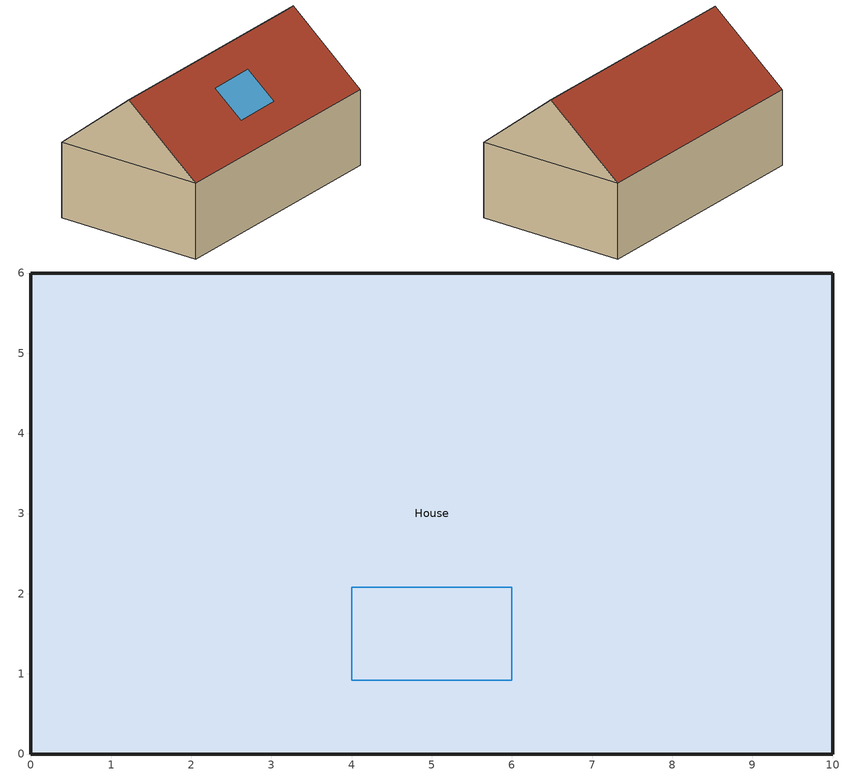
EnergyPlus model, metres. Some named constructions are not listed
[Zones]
House
 floor ground ({FLOOR_CONSTR}): 0,6 10,6 10,0 0,0 z0
 wall outside (Medium Exterior Wall): 0,0 10,0 10,6 0,6 0,0 z0:3; 10,0,3 10,6,3 10,3,5.5; 0,6,3 0,0,3 0,3,5.5
 roof outside ({ROOF_CONSTR}): 0,0,3 10,0,3 10,3,5.5 0,3,5.5; 10,6,3 0,6,3 0,3,5.5 10,3,5.5
 skylight ({WINDOW_CONSTR}): 4,0.92,3.77 6,0.92,3.77 6,2.08,4.73 4,2.08,4.73
[Zone]
House: Type=1; Multiplier=1; Ceiling Height {m}=autocalculate; Volume {m3}=autocalculate
